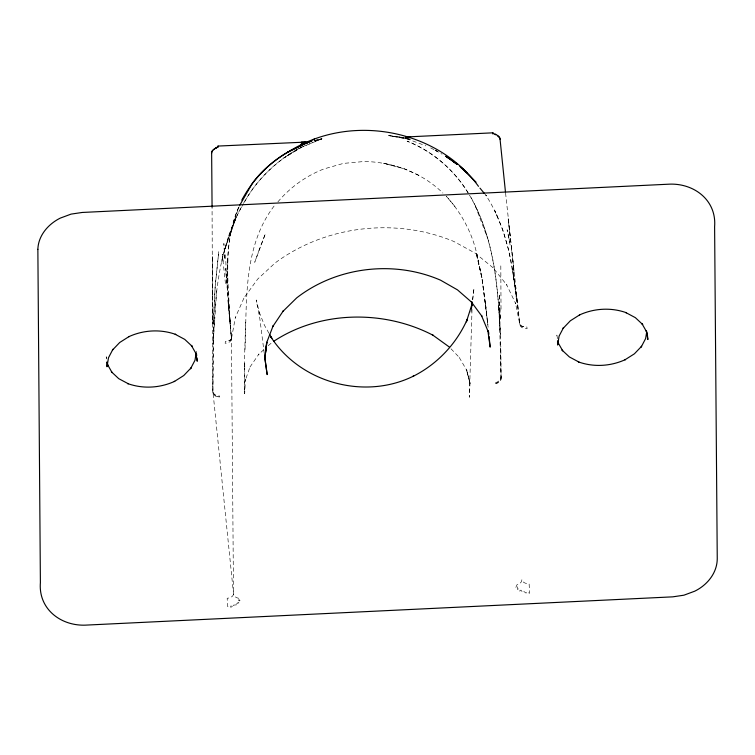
<?xml version="1.0" encoding="UTF-8"?>
<svg xmlns="http://www.w3.org/2000/svg" width="755" height="755" viewBox="0 0 755 755"><rect width="100%" height="100%" fill="white"/><g stroke="black" fill="none" stroke-linecap="round" stroke-linejoin="round"><path stroke-width="0.57" stroke-dasharray="3.77 2.83" d="M263.816 349.678L258.625 354.444L259.012 353.963L249.848 367.213L250.16 366.609L245.139 380.709L245.413 379.321L244.705 393.78L244.743 363.212L244.724 368.619M228.661 340.854A6.776 4.398 3.5 0 0 231.653 337.032L231.568 337.664A6.776 4.294 12.7 0 1 229.926 340.599L225.358 341.477L225.16 343.298A6.776 4.417 -0.5 0 0 231.464 338.561L227.935 300.547L231.464 338.561L233.493 593.534A6.776 4.417 -0.5 0 1 227.179 598.262L227.557 606.491L231.143 607.331L230.577 606.076L234.314 606.303L233.333 605.18L236.966 604.764L235.645 603.84L238.929 602.83L237.353 602.16L240.062 600.64L238.344 600.253L240.288 598.337A6.776 5.125 -5.9 0 1 233.493 593.534L212.872 391.014C213.825 328.387 210.909 260.362 243.167 204.001M213.391 321.158L215.175 286.475L218.771 251.538L215.175 286.475L213.391 321.158L212.844 391.486A6.776 5.115 7.5 0 0 218.129 396.771L219.639 396.97L219.686 396.035A6.776 5.134 -1.9 0 1 212.872 391.014M245.007 349.461C247.083 300.65 242.827 246.158 274.792 205.143M214.08 320.498L213.07 343.742L216.845 288.835M245.63 322.14L244.62 355.86L244.705 393.78M472.017 309.418L469.336 397.272L470.016 382.861L466.42 369.384L470.252 384.182L466.618 370.044L466.949 370.658L459.078 357.143L459.484 357.634L450.839 348.612M472.753 299.575L473.998 288.212L472.545 299.773M196.347 352.434L196.46 351.283M470.95 312.221L471.365 308.87M231.54 338.164L235.418 317.279L235.201 317.817L244.091 297.734L243.78 298.168L257.719 279.057L275.056 263.014C325.537 225.434 395.799 217.317 453.802 241.449L475.216 253.17L493.402 268.063L493.015 267.714L506.898 285.079L506.567 284.607L515.75 303.774L515.457 302.859L519.874 324.669A6.776 4.417 -0.5 0 0 527.084 328.746L526.858 326.953L522.035 326.528A6.776 4.407 -13.8 0 1 519.761 323.782L512.956 268.252L518.241 309.748M230.936 232.436L238.618 207.219C222.876 244.11 227.566 285.333 230.228 324.14L225.613 268.544L231.464 338.561M221.517 261.626L229.039 234.786L237.721 213.844L243.544 203.756M239.212 206.653C222.046 243.459 228.708 285.116 230.228 324.14M243.714 203.019C256.558 180.03 275.981 160.985 299.037 148.291C276.358 161.192 256.558 179.643 244.129 202.746M277.878 201.896C290.203 187.287 306.096 175.877 323.904 168.941L343.355 163.41L364.165 161.504C393.081 161.938 422.139 172.716 442.93 193.091M268.148 345.714L272.848 341.836M301.849 146.998L283.871 157.965L301.849 146.998L299.98 147.857M498.734 306.794L500.348 334.427C498.092 287.561 494.195 239.033 470.856 197.206L469.582 195.252C501.48 249.99 499.121 316.109 500.98 377.132A6.776 5.106 -9.8 0 1 494.289 382.804L494.525 383.729L497.394 382.794A6.776 5.021 -18.9 0 0 501.103 377.604L500.801 345.96M300.084 147.857L321.96 138.76L316.326 140.053M302.906 146.564L321.96 138.76L314.439 140.619M314.325 140.836L321.96 138.76L314.089 140.789M405.473 138.174L409.55 139.175L388.523 135.551L402.462 137.25M403.434 137.712L394.95 136.381L405.378 137.939L399.263 136.872M218.129 396.771L216.251 396.45A6.776 5.125 -5.9 0 1 212.834 392.166L212.07 207.049M409.55 139.175L388.523 135.551L407.757 139.09L425.895 145.875M418.808 175.32L403.84 168.525M430.624 147.923L437.787 151.576M435.106 150.094L438.013 151.623M435.173 150.302L442.052 154.152M454.944 206.474L446.224 196.187C460.597 211.853 471.262 231.096 476.301 251.783L481.898 277.698L488.117 327.283M485.021 194.129L486.409 195.97L485.927 195.309C503.821 222.895 511.041 255.303 515.448 287.41L508.653 250.084L502.849 230.03L494.676 210.447L498.762 219.535M269.007 333.342L264.476 325.311L258.889 311.409L259.871 314.325L256.238 299.98L259.843 318.723L264.297 353.821M475.244 205.794L487.673 238.344M500.98 377.132L501.245 378.274A6.776 5.125 -5.9 0 1 496.271 383.474M481.898 277.698L476.235 253.274L481.803 277.161L486.003 307.851L481.898 277.698L476.301 251.783M557.454 338.363L556.85 335.069L557.19 338.372M106.615 358.974L106.219 356.775L106.672 361.183M505.576 193.053L519.874 324.669M515.91 287.797L515.976 288.325M511.333 247.385L514.032 271.111L508.209 218.79L509.785 233.399M508.209 218.79L510.597 240.685M223.074 261.4L222.291 254.209L225.622 285.003M519.761 323.782L519.317 319.28M499.753 307.361L500.31 319.809L499.385 293.893L501.103 377.604M225.585 254.794L226.623 282.049M500.81 265.845L501.018 309.861M523.432 326.66A6.776 4.426 -4.4 0 1 519.657 323.159M410.522 139.571A6.776 2.208 -73.2 0 1 409.521 139.599M409.323 138.741A6.776 2.444 -74.2 0 1 407.757 139.09M212.608 294.884L212.608 323.753L212.466 256.266L212.608 294.884M227.736 266.44L227.68 284.286L227.793 258.21L227.736 266.44M517.534 586.805L517.439 589.419L518.902 588.598L519.78 591.137L520.931 590.099L522.724 592.401L523.498 591.203L526.075 593.128L526.414 591.826L529.604 593.26L529.113 583.719A6.776 4.417 -0.5 0 1 521.903 579.632A6.776 5.125 -5.9 0 1 516.93 584.842L515.873 587.352L517.534 586.805M234.078 222.64L224.216 251.037L236.221 217.308L234.078 222.64M259.361 249.235L254.737 262.306L265.401 233.72L259.361 249.235M393.497 165.732L383.634 163.24L403.17 168.516L393.497 165.732M408.719 141.846L407.096 141.128C432.936 151.311 454.812 170.451 468.968 194.271C455.095 170.97 433.842 152.18 408.719 141.846M508.955 237.655L507.115 229.756L510.144 245.111L508.955 237.655M513.777 278.18L512.739 270.554L516.798 301.849L513.777 278.18M487.872 324.943L485.144 301.726L487.872 324.943M224.801 258.267L223.857 243.497L224.801 258.267"/><path stroke-width="1.13" d="M217.959 147.225L218.053 146.064L305.539 142.1L302.321 142.969M492.845 133.984L492.949 132.823L405.454 136.995L409.72 136.872L406.483 137.023M489.08 336.598L490.165 347.14L487.853 330.558L488.126 331.502L481.577 315.741L481.898 316.241L471.318 301.896L471.705 302.264L457.502 289.882L440.543 280.18C393.997 259.975 336.824 266.666 296.687 297.885L282.965 311.362L283.248 310.956L272.942 326.311L273.14 325.792L266.628 342.732L264.731 359.182L266.845 342.166L264.845 358.03L267.166 374.603L264.618 356.134M471.394 308.804L472.262 302.038M196.092 353.529L194.988 360.267L190.524 368.78L191.006 367.949L183.758 375.537L174.282 381.539L174.726 381.313C160.041 388.07 142.94 389.07 127.68 383.578L128.312 383.757L118.743 378.67L111.381 371.781L112.07 372.564L107.484 364.486L107.823 365.562L107.219 362.268M646.724 331.822L645.619 338.561L641.165 347.073L641.646 346.243L634.398 353.821L624.913 359.833L625.366 359.606C610.672 366.354 593.581 367.364 578.321 361.871L578.943 362.051L569.383 356.955L562.022 350.075L562.711 350.858L558.124 342.77L558.464 343.855L557.86 340.562M471.875 305.784L472.252 303.821M472.083 303.954L466.363 321.885L467.354 319.157C456.464 343.902 437.041 364.42 412.825 376.471L413.693 376.009C364.646 400.433 300.245 382.832 270.677 336.655L271.847 338.353L269.573 334.342M239.76 205.218L252.378 183.248C262.806 169.271 276.707 158.182 291.902 149.792C351.858 113.571 437.202 129.256 478.481 186.343M241.789 200.122C252.472 180.219 268.223 163.325 287.91 152.114L287.136 152.557L304.303 144.073L300.669 144.422A6.776 2.765 66.9 0 0 302.67 144.752L290.043 150.745M273.81 341.241C320.375 310.579 383.984 309.673 433.011 335.229L432.379 334.805L449.263 346.979M312.636 139.968L314.533 138.986M303.736 144.262L307.493 142.846M307.738 142.459L303.085 144.205L307.37 142.827M310.984 141.411L307.332 142.355L311.815 141.091L301.623 143.346L306.058 142.157L301.339 142.072M405.407 136.938L409.635 136.853M407.615 137.335L409.814 137.306L407.625 137.231M445.978 156.351L457.219 164.194M446.214 156.37L449.753 158.833M445.771 156.266L457.181 164.222M453.359 161.589L456.964 164.345M460.569 167.091L467.307 172.895L460.559 167.11M459.814 166.317L476.037 182.134M492.949 132.823L493.138 133.465L495.846 134.352L495.006 134.522A6.776 5.125 -5.9 0 1 500.055 139.241L505.454 191.883M218.053 146.064L218.252 146.706L215.703 147.848L216.619 147.933A6.776 5.125 -5.9 0 0 211.645 153.133L212.07 207.049M479.972 188.137L484.436 193.516M264.571 355.926L264.845 358.03M488.598 331.964L488.844 334.305M647.205 332.927L647.884 339.542L646.28 330.756L646.62 331.841L642.024 323.753L642.722 324.537L635.361 317.657L625.791 312.561L626.414 312.74C611.163 307.247 594.062 308.248 579.378 315.005L579.821 314.778L570.346 320.781L563.098 328.368L563.579 327.538L559.115 336.05L557.643 345.035L557.53 341.675M196.46 353.538L196.687 355.737M196.913 357.945L197.244 361.249L195.639 352.462L195.979 353.548L191.393 345.469L192.081 346.243L184.72 339.363L175.151 334.267L175.783 334.446C160.522 328.954 143.422 329.963 128.737 336.721L129.18 336.485L119.705 342.496L112.457 350.075L112.939 349.244L108.484 357.766L107.002 366.741L106.785 362.287M497.753 136.221A6.776 4.417 -0.5 0 1 500.055 139.241M211.645 153.133A6.776 4.417 -0.5 0 1 212.325 150.887M213.306 149.924A6.776 4.417 -0.5 0 1 214.637 149.16M37.863 249.32L40.392 582.577C38.203 609.483 61.655 626.744 86.938 625.065L672.762 596.846L683.907 595.195L694.723 591.193C707.133 585.125 717.118 573.12 717.25 558.823L714.608 226.727C716.797 199.82 693.345 182.559 668.062 184.229L82.238 212.457L71.093 214.109L60.277 218.11C48.311 224.056 38.297 235.437 37.863 249.32M303.387 143.79L301.245 144.394L303.425 143.799"/></g></svg>
